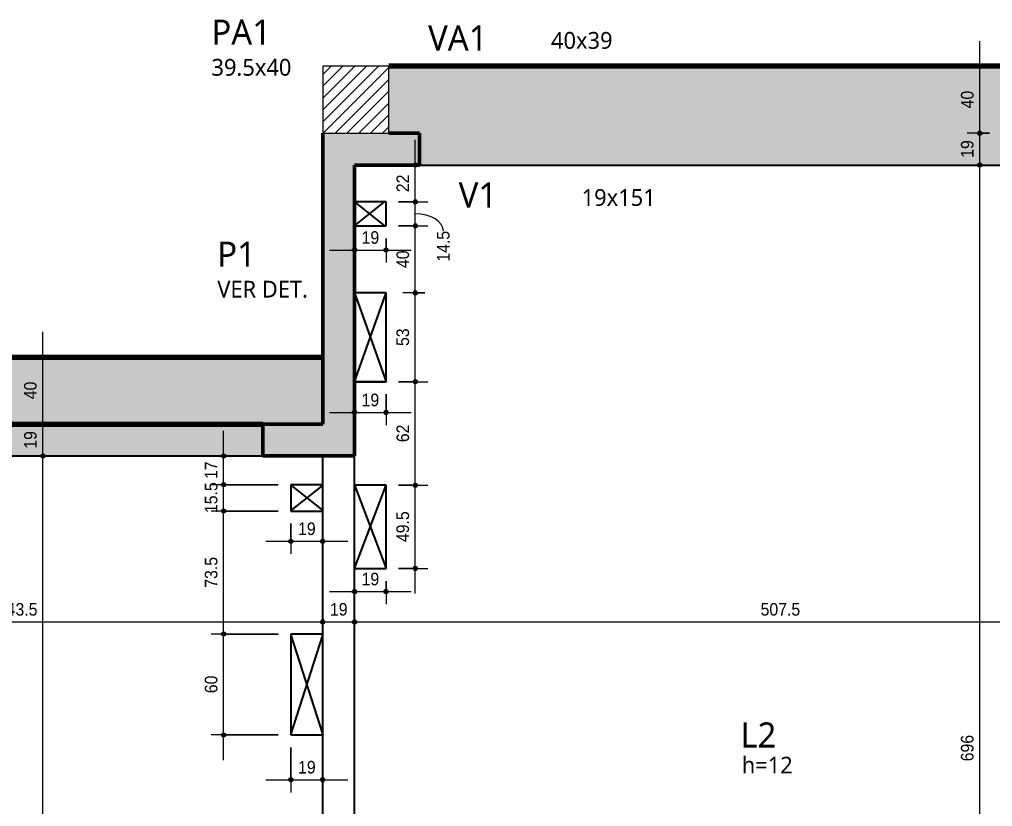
# Model space of a CAD drawing. Header units: centimetres. Extents: x -1984 to 34419, y -3196 to 88064.
# Drawn here: x -1581 to -1001, y 305 to 775 of the extents above; entities that cross this region are included whole.
import ezdxf

# ---------------------------------------------------------------- set-up
doc = ezdxf.new("R2010")
doc.units = ezdxf.units.CM
doc.linetypes.add('Traço', pattern=[0.635, 0.3175, -0.3175])
for name, color, linetype, lineweight in [('A-ANNO-DIMS', 7, 'Continuous', 9), ('A-ANNO-DIMS-50', 7, 'Continuous', 9), ('A-DETL-GENF', 7, 'Continuous', 18), ('A-DETL-THIN', 7, 'Continuous', 25), ('A-FLOR', 7, 'Continuous', 25), ('A-FLOR-IDEN', 7, 'Continuous', 9), ('S-BEAM', 7, 'Continuous', 25), ('S-BEAM-HDLN', 7, 'Traço', 25), ('S-BEAM-IDEN', 7, 'Continuous', 9), ('S-COLS', 7, 'Continuous', 25), ('S-COLS-IDEN', 7, 'Continuous', 9)]:
    doc.layers.add(name, color=color, linetype=linetype, lineweight=lineweight)
doc.layers.add('A-DETL', color=7, linetype='Continuous', lineweight=18, true_color=0x00a600)
doc.styles.add('Arial_1', font='arial.ttf', dxfattribs={"width": 0.9, "height": 7.5})
doc.styles.add('Gadugi', font='gadugi.ttf', dxfattribs={"height": 15})
doc.styles.add('Gadugi_1', font='gadugi.ttf', dxfattribs={"height": 10})
doc.styles.add('Gadugi_2', font='gadugi.ttf', dxfattribs={"height": 0.2})
doc.dimstyles.new('PED_1_5mm_ESQ', dxfattribs={"dimscale": 30.48, "dimtxt": 7.651945, "dimasz": 0.328084, "dimexe": 0.246063, "dimexo": 0.246063, "dimgap": 0.049213, "dimtad": 1, "dimdec": 1, "dimrnd": 0.5, "dimdsep": 46, "dimtxsty": 'Arial_1', "dimblk1": 'DOTSMALL', "dimblk2": 'DOTSMALL', "dimsah": 1, "dimcen": 0.09, "dimdle": 0.492126, "dimazin": 0, "dimtfac": 1, "dimtdec": 4, "dimtix": 1, "dimtmove": 0, "dimatfit": 3, "dimfxl": 1, "dimtvp": 1, "dimtolj": 1, "dimtzin": 0, "dimarcsym": 2})
doc.dimstyles.new('PED_1_5mm_ESQ_1', dxfattribs={"dimscale": 30.48, "dimtxt": 7.651945, "dimasz": 0.328084, "dimexe": 0.246063, "dimexo": 0.246063, "dimgap": 0.049213, "dimtad": 1, "dimdec": 1, "dimrnd": 0.5, "dimdsep": 46, "dimtxsty": 'Arial_1', "dimblk1": 'DOTSMALL', "dimblk2": 'DOTSMALL', "dimsah": 1, "dimcen": 0.09, "dimdle": 0.492126, "dimazin": 0, "dimtfac": 1, "dimtdec": 4, "dimtix": 1, "dimtmove": 2, "dimatfit": 3, "dimfxl": 1, "dimtvp": 1, "dimtolj": 1, "dimtzin": 0, "dimarcsym": 2})
doc.dimstyles.new('PED_1_5mm_ESQ_2', dxfattribs={"dimscale": 30.48, "dimtxt": 7.651945, "dimasz": 0.328084, "dimexe": 0.246063, "dimexo": 0.246063, "dimgap": 0.049213, "dimtad": 1, "dimdec": 1, "dimrnd": 0.5, "dimdsep": 46, "dimtxsty": 'Arial_1', "dimblk1": 'DOTSMALL', "dimblk2": 'DOTSMALL', "dimsah": 1, "dimcen": 0.09, "dimdle": 0.492126, "dimazin": 0, "dimtfac": 1, "dimtdec": 4, "dimtix": 1, "dimtmove": 1, "dimatfit": 3, "dimfxl": 1, "dimtvp": 1, "dimtolj": 1, "dimtzin": 0, "dimarcsym": 2})

# ---------------------------------------------------------------- blocks, each defined once
blk = doc.blocks.new('PED_TAG_PILAR_R04 - PILAR VER DET_-2523782-PL F 001 - FORMA DO 4º PAVIMENTO')
at = {"layer": 'S-COLS-IDEN', "insert": (0.115, -0.633), "char_height": 0.2, "width": 1.37089, "attachment_point": 1, "style": 'Gadugi_2'}
blk.add_mtext('VER DET.', dxfattribs=at)
blk = doc.blocks.new('DIMBLOCK2-PL F 001 - FORMA DO 4º PAVIMENTO')
at = {"layer": 'A-ANNO-DIMS-50'}
h = blk.add_hatch(color=256, dxfattribs=at)
edge = h.paths.add_edge_path(flags=0)
edge.add_arc((-1743.86, 415.54), 1.25, 0, 360)
h = blk.add_hatch(color=256, dxfattribs=at)
edge = h.paths.add_edge_path(flags=0)
edge.add_arc((-1400.36, 415.54), 1.25, 0, 360)
for p, q in [((-1743.86, 409.81), (-1743.86, 423.04)), ((-1400.36, 409.81), (-1400.36, 423.04)), ((-1743.86, 415.54), (-1400.36, 415.54)), ((-1743.86, 415.54), (-1743.86, 409.81)), ((-1400.36, 415.54), (-1400.36, 409.81))]:
    blk.add_line(p, q, dxfattribs=at)
for centre in [(-1743.86, 415.54), (-1400.36, 415.54)]:
    blk.add_circle(centre, 1.25, dxfattribs=at)
at = {"layer": 'A-ANNO-DIMS-50', "color": 0, "insert": (-1594.02, 426.78), "char_height": 7.5, "width": 27.9708, "attachment_point": 1, "line_spacing_factor": 0.941778, "style": 'Arial_1'}
blk.add_mtext('343.5', dxfattribs=at)
blk = doc.blocks.new('_DotSmall')
at = {"color": 0, "linetype": 'ByBlock', "const_width": 0.5}
blk.add_lwpolyline([(-0.0625, 0, 1), (0.0625, 0, 1)], format="xyb", close=True, dxfattribs=at)
blk = doc.blocks.new('DIMBLOCK3-PL F 001 - FORMA DO 4º PAVIMENTO')
at = {"layer": 'A-ANNO-DIMS-50'}
h = blk.add_hatch(color=256, dxfattribs=at)
edge = h.paths.add_edge_path(flags=0)
edge.add_arc((-1400.36, 415.54), 1.25, 0, 360)
h = blk.add_hatch(color=256, dxfattribs=at)
edge = h.paths.add_edge_path(flags=0)
edge.add_arc((-1381.36, 415.54), 1.25, 0, 360)
for p, q in [((-1400.36, 409.81), (-1400.36, 423.04)), ((-1381.36, 409.81), (-1381.36, 423.04)), ((-1400.36, 415.54), (-1381.36, 415.54)), ((-1400.36, 415.54), (-1400.36, 409.81)), ((-1381.36, 415.54), (-1381.36, 409.81))]:
    blk.add_line(p, q, dxfattribs=at)
for centre in [(-1400.36, 415.54), (-1381.36, 415.54)]:
    blk.add_circle(centre, 1.25, dxfattribs=at)
at = {"layer": 'A-ANNO-DIMS-50', "color": 0, "insert": (-1396.04, 426.78), "char_height": 7.5, "width": 12.4315, "attachment_point": 1, "line_spacing_factor": 0.941778, "style": 'Arial_1'}
blk.add_mtext('19', dxfattribs=at)
blk = doc.blocks.new('DIMBLOCK4-PL F 001 - FORMA DO 4º PAVIMENTO')
at = {"layer": 'A-ANNO-DIMS-50'}
h = blk.add_hatch(color=256, dxfattribs=at)
edge = h.paths.add_edge_path(flags=0)
edge.add_arc((-1381.36, 415.54), 1.25, 0, 360)
h = blk.add_hatch(color=256, dxfattribs=at)
edge = h.paths.add_edge_path(flags=0)
edge.add_arc((-873.86, 415.54), 1.25, 0, 360)
for p, q in [((-1381.36, 409.81), (-1381.36, 423.04)), ((-873.86, 409.81), (-873.86, 423.04)), ((-1381.36, 415.54), (-873.86, 415.54)), ((-1381.36, 415.54), (-1381.36, 409.81)), ((-873.86, 415.54), (-873.86, 409.81))]:
    blk.add_line(p, q, dxfattribs=at)
for centre in [(-1381.36, 415.54), (-873.86, 415.54)]:
    blk.add_circle(centre, 1.25, dxfattribs=at)
at = {"layer": 'A-ANNO-DIMS-50', "color": 0, "insert": (-1139.27, 426.78), "char_height": 7.5, "width": 27.9708, "attachment_point": 1, "line_spacing_factor": 0.941778, "style": 'Arial_1'}
blk.add_mtext('507.5', dxfattribs=at)
blk = doc.blocks.new('DIMBLOCK23-PL F 001 - FORMA DO 4º PAVIMENTO')
at = {"layer": 'A-ANNO-DIMS-50'}
h = blk.add_hatch(color=256, dxfattribs=at)
edge = h.paths.add_edge_path(flags=0)
edge.add_arc((-1567.19, 514.55), 1.25, 0, 360)
h = blk.add_hatch(color=256, dxfattribs=at)
edge = h.paths.add_edge_path(flags=0)
edge.add_arc((-1567.19, -26.88), 1.25, 0, 360)
for p, q in [((-1561.46, 514.55), (-1574.69, 514.55)), ((-1567.19, -26.88), (-1567.19, 514.55)), ((-1567.19, 514.55), (-1561.46, 514.55)), ((-1388.86, -26.88), (-1574.69, -26.88)), ((-1567.19, -26.88), (-1388.86, -26.88))]:
    blk.add_line(p, q, dxfattribs=at)
for centre in [(-1567.19, 514.55), (-1567.19, -26.88)]:
    blk.add_circle(centre, 1.25, dxfattribs=at)
at = {"layer": 'A-ANNO-DIMS-50', "color": 0, "insert": (-1578.43, 232.18), "char_height": 7.5, "width": 27.9708, "attachment_point": 1, "rotation": 90, "line_spacing_factor": 0.941778, "style": 'Arial_1'}
blk.add_mtext('541.5', dxfattribs=at)
blk = doc.blocks.new('DIMBLOCK24-PL F 001 - FORMA DO 4º PAVIMENTO')
at = {"layer": 'A-ANNO-DIMS-50'}
h = blk.add_hatch(color=256, dxfattribs=at)
edge = h.paths.add_edge_path(flags=0)
edge.add_arc((-1567.19, 533.55), 1.25, 0, 360)
h = blk.add_hatch(color=256, dxfattribs=at)
edge = h.paths.add_edge_path(flags=0)
edge.add_arc((-1567.19, 514.55), 1.25, 0, 360)
for p, q in [((-1561.46, 533.55), (-1574.69, 533.55)), ((-1567.19, 514.55), (-1567.19, 533.55)), ((-1567.19, 533.55), (-1561.46, 533.55)), ((-1561.46, 514.55), (-1574.69, 514.55)), ((-1567.19, 514.55), (-1561.46, 514.55))]:
    blk.add_line(p, q, dxfattribs=at)
for centre in [(-1567.19, 533.55), (-1567.19, 514.55)]:
    blk.add_circle(centre, 1.25, dxfattribs=at)
at = {"layer": 'A-ANNO-DIMS-50', "color": 0, "insert": (-1578.43, 518.87), "char_height": 7.5, "width": 12.4315, "attachment_point": 1, "rotation": 90, "line_spacing_factor": 0.941778, "style": 'Arial_1'}
blk.add_mtext('19', dxfattribs=at)
blk = doc.blocks.new('DIMBLOCK25-PL F 001 - FORMA DO 4º PAVIMENTO')
at = {"layer": 'A-ANNO-DIMS-50'}
h = blk.add_hatch(color=256, dxfattribs=at)
edge = h.paths.add_edge_path(flags=0)
edge.add_arc((-1567.19, 573.55), 1.25, 0, 360)
h = blk.add_hatch(color=256, dxfattribs=at)
edge = h.paths.add_edge_path(flags=0)
edge.add_arc((-1567.19, 533.55), 1.25, 0, 360)
for p, q in [((-1567.19, 533.55), (-1567.19, 588.55)), ((-1561.46, 573.55), (-1574.69, 573.55)), ((-1567.19, 573.55), (-1561.46, 573.55)), ((-1561.46, 533.55), (-1574.69, 533.55)), ((-1567.19, 533.55), (-1561.46, 533.55))]:
    blk.add_line(p, q, dxfattribs=at)
for centre in [(-1567.19, 573.55), (-1567.19, 533.55)]:
    blk.add_circle(centre, 1.25, dxfattribs=at)
at = {"layer": 'A-ANNO-DIMS-50', "color": 0, "insert": (-1578.43, 548.37), "char_height": 7.5, "width": 12.4315, "attachment_point": 1, "rotation": 90, "line_spacing_factor": 0.941778, "style": 'Arial_1'}
blk.add_mtext('40', dxfattribs=at)
blk = doc.blocks.new('DIMBLOCK28-PL F 001 - FORMA DO 4º PAVIMENTO')
at = {"layer": 'A-ANNO-DIMS-50'}
h = blk.add_hatch(color=256, dxfattribs=at)
edge = h.paths.add_edge_path(flags=0)
edge.add_arc((-1008.61, 688.12), 1.25, 0, 360)
h = blk.add_hatch(color=256, dxfattribs=at)
edge = h.paths.add_edge_path(flags=0)
edge.add_arc((-1008.61, -7.88), 1.25, 0, 360)
for p, q in [((-1002.88, 688.12), (-1016.11, 688.12)), ((-1008.61, -7.88), (-1008.61, 688.12)), ((-1008.61, 688.12), (-1002.88, 688.12)), ((-1002.88, -7.88), (-1016.11, -7.88)), ((-1008.61, -7.88), (-1002.88, -7.88))]:
    blk.add_line(p, q, dxfattribs=at)
for centre in [(-1008.61, 688.12), (-1008.61, -7.88)]:
    blk.add_circle(centre, 1.25, dxfattribs=at)
at = {"layer": 'A-ANNO-DIMS-50', "color": 0, "insert": (-1019.85, 332.35), "char_height": 7.5, "width": 18.6472, "attachment_point": 1, "rotation": 90, "line_spacing_factor": 0.941778, "style": 'Arial_1'}
blk.add_mtext('696', dxfattribs=at)
blk = doc.blocks.new('DIMBLOCK29-PL F 001 - FORMA DO 4º PAVIMENTO')
at = {"layer": 'A-ANNO-DIMS-50'}
h = blk.add_hatch(color=256, dxfattribs=at)
edge = h.paths.add_edge_path(flags=0)
edge.add_arc((-1008.61, 707.12), 1.25, 0, 360)
h = blk.add_hatch(color=256, dxfattribs=at)
edge = h.paths.add_edge_path(flags=0)
edge.add_arc((-1008.61, 688.12), 1.25, 0, 360)
for p, q in [((-1002.88, 707.12), (-1016.11, 707.12)), ((-1008.61, 688.12), (-1008.61, 707.12)), ((-1008.61, 707.12), (-1002.88, 707.12)), ((-1002.88, 688.12), (-1016.11, 688.12)), ((-1008.61, 688.12), (-1002.88, 688.12))]:
    blk.add_line(p, q, dxfattribs=at)
for centre in [(-1008.61, 707.12), (-1008.61, 688.12)]:
    blk.add_circle(centre, 1.25, dxfattribs=at)
at = {"layer": 'A-ANNO-DIMS-50', "color": 0, "insert": (-1019.85, 692.44), "char_height": 7.5, "width": 12.4315, "attachment_point": 1, "rotation": 90, "line_spacing_factor": 0.941778, "style": 'Arial_1'}
blk.add_mtext('19', dxfattribs=at)
blk = doc.blocks.new('DIMBLOCK30-PL F 001 - FORMA DO 4º PAVIMENTO')
at = {"layer": 'A-ANNO-DIMS-50'}
h = blk.add_hatch(color=256, dxfattribs=at)
edge = h.paths.add_edge_path(flags=0)
edge.add_arc((-1008.61, 747.12), 1.25, 0, 360)
h = blk.add_hatch(color=256, dxfattribs=at)
edge = h.paths.add_edge_path(flags=0)
edge.add_arc((-1008.61, 707.12), 1.25, 0, 360)
for p, q in [((-1008.61, 707.12), (-1008.61, 762.12)), ((-1002.88, 747.12), (-1016.11, 747.12)), ((-1008.61, 747.12), (-1002.88, 747.12)), ((-1002.88, 707.12), (-1016.11, 707.12)), ((-1008.61, 707.12), (-1002.88, 707.12))]:
    blk.add_line(p, q, dxfattribs=at)
for centre in [(-1008.61, 747.12), (-1008.61, 707.12)]:
    blk.add_circle(centre, 1.25, dxfattribs=at)
at = {"layer": 'A-ANNO-DIMS-50', "color": 0, "insert": (-1019.85, 721.94), "char_height": 7.5, "width": 12.4315, "attachment_point": 1, "rotation": 90, "line_spacing_factor": 0.941778, "style": 'Arial_1'}
blk.add_mtext('40', dxfattribs=at)
blk = doc.blocks.new('DIMBLOCK67-PL F 001 - FORMA DO 4º PAVIMENTO')
at = {"layer": 'A-ANNO-DIMS-50'}
h = blk.add_hatch(color=256, dxfattribs=at)
edge = h.paths.add_edge_path(flags=0)
edge.add_arc((-1345.16, 497.02), 1.25, 0, 360)
h = blk.add_hatch(color=256, dxfattribs=at)
edge = h.paths.add_edge_path(flags=0)
edge.add_arc((-1345.16, 447.42), 1.25, 0, 360)
for p, q in [((-1355.11, 497.02), (-1337.66, 497.02)), ((-1345.16, 497.02), (-1355.11, 497.02)), ((-1345.16, 432.42), (-1345.16, 497.02)), ((-1355.11, 447.42), (-1337.66, 447.42)), ((-1345.16, 447.42), (-1355.11, 447.42))]:
    blk.add_line(p, q, dxfattribs=at)
for centre in [(-1345.16, 497.02), (-1345.16, 447.42)]:
    blk.add_circle(centre, 1.25, dxfattribs=at)
at = {"layer": 'A-ANNO-DIMS-50', "color": 0, "insert": (-1356.39, 463.16), "char_height": 7.5, "width": 21.7551, "attachment_point": 1, "rotation": 90, "line_spacing_factor": 0.941778, "style": 'Arial_1'}
blk.add_mtext('49.5', dxfattribs=at)
blk = doc.blocks.new('DIMBLOCK68-PL F 001 - FORMA DO 4º PAVIMENTO')
at = {"layer": 'A-ANNO-DIMS-50'}
h = blk.add_hatch(color=256, dxfattribs=at)
edge = h.paths.add_edge_path(flags=0)
edge.add_arc((-1345.16, 558.85), 1.25, 0, 360)
h = blk.add_hatch(color=256, dxfattribs=at)
edge = h.paths.add_edge_path(flags=0)
edge.add_arc((-1345.16, 497.02), 1.25, 0, 360)
for p, q in [((-1355.11, 558.85), (-1337.66, 558.85)), ((-1345.16, 558.85), (-1355.11, 558.85)), ((-1345.16, 497.02), (-1345.16, 558.85)), ((-1355.11, 497.02), (-1337.66, 497.02)), ((-1345.16, 497.02), (-1355.11, 497.02))]:
    blk.add_line(p, q, dxfattribs=at)
for centre in [(-1345.16, 558.85), (-1345.16, 497.02)]:
    blk.add_circle(centre, 1.25, dxfattribs=at)
at = {"layer": 'A-ANNO-DIMS-50', "color": 0, "insert": (-1356.39, 522.76), "char_height": 7.5, "width": 12.4315, "attachment_point": 1, "rotation": 90, "line_spacing_factor": 0.941778, "style": 'Arial_1'}
blk.add_mtext('62', dxfattribs=at)
blk = doc.blocks.new('DIMBLOCK69-PL F 001 - FORMA DO 4º PAVIMENTO')
at = {"layer": 'A-ANNO-DIMS-50'}
h = blk.add_hatch(color=256, dxfattribs=at)
edge = h.paths.add_edge_path(flags=0)
edge.add_arc((-1345.16, 611.81), 1.25, 0, 360)
h = blk.add_hatch(color=256, dxfattribs=at)
edge = h.paths.add_edge_path(flags=0)
edge.add_arc((-1345.16, 558.85), 1.25, 0, 360)
for p, q in [((-1339.43, 611.81), (-1352.66, 611.81)), ((-1345.16, 558.85), (-1345.16, 611.81)), ((-1345.16, 611.81), (-1339.43, 611.81)), ((-1355.11, 558.85), (-1337.66, 558.85)), ((-1345.16, 558.85), (-1355.11, 558.85))]:
    blk.add_line(p, q, dxfattribs=at)
for centre in [(-1345.16, 611.81), (-1345.16, 558.85)]:
    blk.add_circle(centre, 1.25, dxfattribs=at)
at = {"layer": 'A-ANNO-DIMS-50', "color": 0, "insert": (-1356.39, 580.15), "char_height": 7.5, "width": 12.4315, "attachment_point": 1, "rotation": 90, "line_spacing_factor": 0.941778, "style": 'Arial_1'}
blk.add_mtext('53', dxfattribs=at)
blk = doc.blocks.new('DIMBLOCK70-PL F 001 - FORMA DO 4º PAVIMENTO')
at = {"layer": 'A-ANNO-DIMS-50'}
h = blk.add_hatch(color=256, dxfattribs=at)
edge = h.paths.add_edge_path(flags=0)
edge.add_arc((-1345.16, 651.83), 1.25, 0, 360)
h = blk.add_hatch(color=256, dxfattribs=at)
edge = h.paths.add_edge_path(flags=0)
edge.add_arc((-1345.16, 611.81), 1.25, 0, 360)
for p, q in [((-1355.11, 651.83), (-1337.66, 651.83)), ((-1345.16, 651.83), (-1355.11, 651.83)), ((-1345.16, 611.81), (-1345.16, 651.83)), ((-1339.43, 611.81), (-1352.66, 611.81)), ((-1345.16, 611.81), (-1339.43, 611.81))]:
    blk.add_line(p, q, dxfattribs=at)
for centre in [(-1345.16, 651.83), (-1345.16, 611.81)]:
    blk.add_circle(centre, 1.25, dxfattribs=at)
at = {"layer": 'A-ANNO-DIMS-50', "color": 0, "insert": (-1356.39, 626.64), "char_height": 7.5, "width": 12.4315, "attachment_point": 1, "rotation": 90, "line_spacing_factor": 0.941778, "style": 'Arial_1'}
blk.add_mtext('40', dxfattribs=at)
blk = doc.blocks.new('DIMBLOCK71-PL F 001 - FORMA DO 4º PAVIMENTO')
at = {"layer": 'A-ANNO-DIMS-50'}
h = blk.add_hatch(color=256, dxfattribs=at)
edge = h.paths.add_edge_path(flags=0)
edge.add_arc((-1345.16, 666.11), 1.25, 0, 360)
h = blk.add_hatch(color=256, dxfattribs=at)
edge = h.paths.add_edge_path(flags=0)
edge.add_arc((-1345.16, 651.83), 1.25, 0, 360)
for p, q in [((-1355.11, 666.11), (-1337.66, 666.11)), ((-1345.16, 666.11), (-1355.11, 666.11)), ((-1345.16, 651.83), (-1345.16, 666.11)), ((-1355.11, 651.83), (-1337.66, 651.83)), ((-1345.16, 651.83), (-1355.11, 651.83))]:
    blk.add_line(p, q, dxfattribs=at)
for centre in [(-1345.16, 666.11), (-1345.16, 651.83)]:
    blk.add_circle(centre, 1.25, dxfattribs=at)
blk.add_ellipse((-1345.16, 648.58), major_axis=(16.8, 0), ratio=0.619137, start_param=0, end_param=1.570796, dxfattribs=at)
at = {"layer": 'A-ANNO-DIMS-50', "color": 0, "insert": (-1332.21, 630.45), "char_height": 7.5, "width": 21.7551, "attachment_point": 1, "rotation": 90, "line_spacing_factor": 0.941778, "style": 'Arial_1'}
blk.add_mtext('14.5', dxfattribs=at)
blk = doc.blocks.new('DIMBLOCK72-PL F 001 - FORMA DO 4º PAVIMENTO')
at = {"layer": 'A-ANNO-DIMS-50'}
h = blk.add_hatch(color=256, dxfattribs=at)
edge = h.paths.add_edge_path(flags=0)
edge.add_arc((-1345.16, 688.12), 1.25, 0, 360)
h = blk.add_hatch(color=256, dxfattribs=at)
edge = h.paths.add_edge_path(flags=0)
edge.add_arc((-1345.16, 666.11), 1.25, 0, 360)
for p, q in [((-1345.16, 666.11), (-1345.16, 703.12)), ((-1339.43, 688.12), (-1352.66, 688.12)), ((-1345.16, 688.12), (-1339.43, 688.12)), ((-1355.11, 666.11), (-1337.66, 666.11)), ((-1345.16, 666.11), (-1355.11, 666.11))]:
    blk.add_line(p, q, dxfattribs=at)
for centre in [(-1345.16, 688.12), (-1345.16, 666.11)]:
    blk.add_circle(centre, 1.25, dxfattribs=at)
at = {"layer": 'A-ANNO-DIMS-50', "color": 0, "insert": (-1356.39, 671.94), "char_height": 7.5, "width": 12.4315, "attachment_point": 1, "rotation": 90, "line_spacing_factor": 0.941778, "style": 'Arial_1'}
blk.add_mtext('22', dxfattribs=at)
blk = doc.blocks.new('DIMBLOCK73-PL F 001 - FORMA DO 4º PAVIMENTO')
at = {"layer": 'A-ANNO-DIMS-50'}
h = blk.add_hatch(color=256, dxfattribs=at)
edge = h.paths.add_edge_path(flags=0)
edge.add_arc((-1381.36, 540.48), 1.25, 0, 360)
h = blk.add_hatch(color=256, dxfattribs=at)
edge = h.paths.add_edge_path(flags=0)
edge.add_arc((-1362.61, 540.48), 1.25, 0, 360)
for p, q in [((-1362.61, 551.35), (-1362.61, 532.98)), ((-1362.61, 540.48), (-1362.61, 551.35)), ((-1381.36, 534.74), (-1381.36, 547.98)), ((-1396.36, 540.48), (-1347.61, 540.48)), ((-1381.36, 540.48), (-1381.36, 534.74))]:
    blk.add_line(p, q, dxfattribs=at)
for centre in [(-1381.36, 540.48), (-1362.61, 540.48)]:
    blk.add_circle(centre, 1.25, dxfattribs=at)
at = {"layer": 'A-ANNO-DIMS-50', "color": 0, "insert": (-1377.17, 551.71), "char_height": 7.5, "width": 12.4315, "attachment_point": 1, "line_spacing_factor": 0.941778, "style": 'Arial_1'}
blk.add_mtext('19', dxfattribs=at)
blk = doc.blocks.new('DIMBLOCK74-PL F 001 - FORMA DO 4º PAVIMENTO')
at = {"layer": 'A-ANNO-DIMS-50'}
h = blk.add_hatch(color=256, dxfattribs=at)
edge = h.paths.add_edge_path(flags=0)
edge.add_arc((-1381.36, 433.62), 1.25, 0, 360)
h = blk.add_hatch(color=256, dxfattribs=at)
edge = h.paths.add_edge_path(flags=0)
edge.add_arc((-1362.61, 433.62), 1.25, 0, 360)
for p, q in [((-1381.36, 427.89), (-1381.36, 441.12)), ((-1362.61, 439.92), (-1362.61, 426.12)), ((-1362.61, 433.62), (-1362.61, 439.92)), ((-1396.36, 433.62), (-1347.61, 433.62)), ((-1381.36, 433.62), (-1381.36, 427.89))]:
    blk.add_line(p, q, dxfattribs=at)
for centre in [(-1381.36, 433.62), (-1362.61, 433.62)]:
    blk.add_circle(centre, 1.25, dxfattribs=at)
at = {"layer": 'A-ANNO-DIMS-50', "color": 0, "insert": (-1377.17, 444.86), "char_height": 7.5, "width": 12.4315, "attachment_point": 1, "line_spacing_factor": 0.941778, "style": 'Arial_1'}
blk.add_mtext('19', dxfattribs=at)
blk = doc.blocks.new('DIMBLOCK75-PL F 001 - FORMA DO 4º PAVIMENTO')
at = {"layer": 'A-ANNO-DIMS-50'}
h = blk.add_hatch(color=256, dxfattribs=at)
edge = h.paths.add_edge_path(flags=0)
edge.add_arc((-1381.36, 637.4), 1.25, 0, 360)
h = blk.add_hatch(color=256, dxfattribs=at)
edge = h.paths.add_edge_path(flags=0)
edge.add_arc((-1362.61, 637.4), 1.25, 0, 360)
for p, q in [((-1381.36, 631.67), (-1381.36, 644.9)), ((-1362.61, 644.33), (-1362.61, 629.9)), ((-1362.61, 637.4), (-1362.61, 644.33)), ((-1396.36, 637.4), (-1347.61, 637.4)), ((-1381.36, 637.4), (-1381.36, 631.67))]:
    blk.add_line(p, q, dxfattribs=at)
for centre in [(-1381.36, 637.4), (-1362.61, 637.4)]:
    blk.add_circle(centre, 1.25, dxfattribs=at)
at = {"layer": 'A-ANNO-DIMS-50', "color": 0, "insert": (-1377.17, 648.64), "char_height": 7.5, "width": 12.4315, "attachment_point": 1, "line_spacing_factor": 0.941778, "style": 'Arial_1'}
blk.add_mtext('19', dxfattribs=at)
blk = doc.blocks.new('DIMBLOCK262-PL F 001 - FORMA DO 4º PAVIMENTO')
at = {"layer": 'A-ANNO-DIMS-50'}
h = blk.add_hatch(color=256, dxfattribs=at)
edge = h.paths.add_edge_path(flags=0)
edge.add_arc((-1459.42, 408.3), 1.25, 0, 360)
h = blk.add_hatch(color=256, dxfattribs=at)
edge = h.paths.add_edge_path(flags=0)
edge.add_arc((-1459.42, 348.05), 1.25, 0, 360)
for p, q in [((-1426.86, 408.3), (-1466.92, 408.3)), ((-1459.42, 333.05), (-1459.42, 408.3)), ((-1459.42, 408.3), (-1426.86, 408.3)), ((-1426.86, 348.05), (-1466.92, 348.05)), ((-1459.42, 348.05), (-1426.86, 348.05))]:
    blk.add_line(p, q, dxfattribs=at)
for centre in [(-1459.42, 408.3), (-1459.42, 348.05)]:
    blk.add_circle(centre, 1.25, dxfattribs=at)
at = {"layer": 'A-ANNO-DIMS-50', "color": 0, "insert": (-1470.65, 372.99), "char_height": 7.5, "width": 12.4315, "attachment_point": 1, "rotation": 90, "line_spacing_factor": 0.941778, "style": 'Arial_1'}
blk.add_mtext('60', dxfattribs=at)
blk = doc.blocks.new('DIMBLOCK263-PL F 001 - FORMA DO 4º PAVIMENTO')
at = {"layer": 'A-ANNO-DIMS-50'}
h = blk.add_hatch(color=256, dxfattribs=at)
edge = h.paths.add_edge_path(flags=0)
edge.add_arc((-1459.42, 481.67), 1.25, 0, 360)
h = blk.add_hatch(color=256, dxfattribs=at)
edge = h.paths.add_edge_path(flags=0)
edge.add_arc((-1459.42, 408.3), 1.25, 0, 360)
for p, q in [((-1426.86, 481.67), (-1466.92, 481.67)), ((-1459.42, 408.3), (-1459.42, 481.67)), ((-1459.42, 481.67), (-1426.86, 481.67)), ((-1426.86, 408.3), (-1466.92, 408.3)), ((-1459.42, 408.3), (-1426.86, 408.3))]:
    blk.add_line(p, q, dxfattribs=at)
for centre in [(-1459.42, 481.67), (-1459.42, 408.3)]:
    blk.add_circle(centre, 1.25, dxfattribs=at)
at = {"layer": 'A-ANNO-DIMS-50', "color": 0, "insert": (-1470.65, 435.92), "char_height": 7.5, "width": 21.7551, "attachment_point": 1, "rotation": 90, "line_spacing_factor": 0.941778, "style": 'Arial_1'}
blk.add_mtext('73.5', dxfattribs=at)
blk = doc.blocks.new('DIMBLOCK264-PL F 001 - FORMA DO 4º PAVIMENTO')
at = {"layer": 'A-ANNO-DIMS-50'}
h = blk.add_hatch(color=256, dxfattribs=at)
edge = h.paths.add_edge_path(flags=0)
edge.add_arc((-1459.42, 497.4), 1.25, 0, 360)
h = blk.add_hatch(color=256, dxfattribs=at)
edge = h.paths.add_edge_path(flags=0)
edge.add_arc((-1459.42, 481.67), 1.25, 0, 360)
for p, q in [((-1426.86, 497.4), (-1466.92, 497.4)), ((-1459.42, 481.67), (-1459.42, 497.4)), ((-1459.42, 497.4), (-1426.86, 497.4)), ((-1426.86, 481.67), (-1466.92, 481.67)), ((-1459.42, 481.67), (-1426.86, 481.67))]:
    blk.add_line(p, q, dxfattribs=at)
for centre in [(-1459.42, 497.4), (-1459.42, 481.67)]:
    blk.add_circle(centre, 1.25, dxfattribs=at)
at = {"layer": 'A-ANNO-DIMS-50', "color": 0, "insert": (-1470.65, 480.47), "char_height": 7.5, "width": 21.7551, "attachment_point": 1, "rotation": 90, "line_spacing_factor": 0.941778, "style": 'Arial_1'}
blk.add_mtext('15.5', dxfattribs=at)
blk = doc.blocks.new('DIMBLOCK265-PL F 001 - FORMA DO 4º PAVIMENTO')
at = {"layer": 'A-ANNO-DIMS-50'}
h = blk.add_hatch(color=256, dxfattribs=at)
edge = h.paths.add_edge_path(flags=0)
edge.add_arc((-1459.42, 514.55), 1.25, 0, 360)
h = blk.add_hatch(color=256, dxfattribs=at)
edge = h.paths.add_edge_path(flags=0)
edge.add_arc((-1459.42, 497.4), 1.25, 0, 360)
for p, q in [((-1459.42, 497.4), (-1459.42, 529.55)), ((-1453.68, 514.55), (-1466.92, 514.55)), ((-1459.42, 514.55), (-1453.68, 514.55)), ((-1426.86, 497.4), (-1466.92, 497.4)), ((-1459.42, 497.4), (-1426.86, 497.4))]:
    blk.add_line(p, q, dxfattribs=at)
for centre in [(-1459.42, 514.55), (-1459.42, 497.4)]:
    blk.add_circle(centre, 1.25, dxfattribs=at)
at = {"layer": 'A-ANNO-DIMS-50', "color": 0, "insert": (-1470.65, 500.8), "char_height": 7.5, "width": 12.4315, "attachment_point": 1, "rotation": 90, "line_spacing_factor": 0.941778, "style": 'Arial_1'}
blk.add_mtext('17', dxfattribs=at)
blk = doc.blocks.new('DIMBLOCK266-PL F 001 - FORMA DO 4º PAVIMENTO')
at = {"layer": 'A-ANNO-DIMS-50'}
h = blk.add_hatch(color=256, dxfattribs=at)
edge = h.paths.add_edge_path(flags=0)
edge.add_arc((-1419.36, 321.33), 1.25, 0, 360)
h = blk.add_hatch(color=256, dxfattribs=at)
edge = h.paths.add_edge_path(flags=0)
edge.add_arc((-1400.36, 321.33), 1.25, 0, 360)
for p, q in [((-1419.36, 340.55), (-1419.36, 313.83)), ((-1419.36, 321.33), (-1419.36, 340.55)), ((-1400.36, 315.6), (-1400.36, 328.83)), ((-1434.36, 321.33), (-1385.36, 321.33)), ((-1400.36, 321.33), (-1400.36, 315.6))]:
    blk.add_line(p, q, dxfattribs=at)
for centre in [(-1419.36, 321.33), (-1400.36, 321.33)]:
    blk.add_circle(centre, 1.25, dxfattribs=at)
at = {"layer": 'A-ANNO-DIMS-50', "color": 0, "insert": (-1415.04, 332.56), "char_height": 7.5, "width": 12.4315, "attachment_point": 1, "line_spacing_factor": 0.941778, "style": 'Arial_1'}
blk.add_mtext('19', dxfattribs=at)
blk = doc.blocks.new('DIMBLOCK267-PL F 001 - FORMA DO 4º PAVIMENTO')
at = {"layer": 'A-ANNO-DIMS-50'}
h = blk.add_hatch(color=256, dxfattribs=at)
edge = h.paths.add_edge_path(flags=0)
edge.add_arc((-1419.36, 463.62), 1.25, 0, 360)
h = blk.add_hatch(color=256, dxfattribs=at)
edge = h.paths.add_edge_path(flags=0)
edge.add_arc((-1400.36, 463.62), 1.25, 0, 360)
for p, q in [((-1419.36, 474.17), (-1419.36, 456.12)), ((-1419.36, 463.62), (-1419.36, 474.17)), ((-1400.36, 457.89), (-1400.36, 471.12)), ((-1434.36, 463.62), (-1385.36, 463.62)), ((-1400.36, 463.62), (-1400.36, 457.89))]:
    blk.add_line(p, q, dxfattribs=at)
for centre in [(-1419.36, 463.62), (-1400.36, 463.62)]:
    blk.add_circle(centre, 1.25, dxfattribs=at)
at = {"layer": 'A-ANNO-DIMS-50', "color": 0, "insert": (-1415.04, 474.86), "char_height": 7.5, "width": 12.4315, "attachment_point": 1, "line_spacing_factor": 0.941778, "style": 'Arial_1'}
blk.add_mtext('19', dxfattribs=at)

msp = doc.modelspace()

# ---------------------------------------------------------------- hatches: boundary and pattern name
at = {"layer": 'A-DETL-GENF', "true_color": 0x808080}
h = msp.add_hatch(dxfattribs=at)
h.set_pattern_fill('FP_1', color=8, style=0, pattern_type=2)
h.set_pattern_definition([(45, (0, 0), (-3.535534, 3.535534), [])])
h.paths.add_polyline_path([(950.15, -955.95), (989.65, -955.95), (989.65, -915.95), (950.15, -915.95)], flags=0)
h.paths.add_polyline_path([(-1719.36, -955.95), (-1719.36, -915.95), (-1758.86, -915.95), (-1758.86, -955.95)], flags=0)
h.paths.add_polyline_path([(1308.64, 707.12), (1348.15, 707.12), (1348.15, 747.12), (1308.64, 747.12)], flags=0)
h.paths.add_polyline_path([(-1400.36, 707.12), (-1360.86, 707.12), (-1360.86, 747.12), (-1400.36, 747.12)], flags=0)
at = {"layer": 'S-BEAM', "true_color": 0xffffcc}
for points in [[(868.9, 707.12), (1308.64, 707.12), (1308.64, 747.12), (-1360.86, 747.12), (-1360.86, 707.12), (830.15, 707.12)], [(-1400.36, 533.55), (-1400.36, 573.55), (-1743.86, 573.55), (-1743.86, 533.55), (-1436.11, 533.55)]]:
    msp.add_hatch(color=7, dxfattribs=at).paths.add_polyline_path(points, flags=0)
at = {"layer": 'S-BEAM', "true_color": 0xccffcc}
for points in [[(-893.66, 688.12), (-873.86, 688.12), (-873.86, 707.12), (-1342.61, 707.12), (-1342.61, 688.12)], [(-1633.97, 514.55), (-1436.11, 514.55), (-1436.11, 533.55), (-1743.86, 533.55), (-1743.86, 514.55)]]:
    msp.add_hatch(color=254, dxfattribs=at).paths.add_polyline_path(points, flags=0)
at = {"layer": 'S-COLS', "true_color": 0x808080}
msp.add_hatch(color=8, dxfattribs=at).paths.add_polyline_path([(-1436.11, 514.55), (-1381.36, 514.55), (-1381.36, 688.12), (-1342.61, 688.12), (-1342.61, 707.12), (-1400.36, 707.12), (-1400.36, 533.55), (-1436.11, 533.55)], flags=0)

# ---------------------------------------------------------------- linework, layer by layer
at = {"layer": 'A-DETL', "color": 7}
for p, q in [((-1360.86, 747.12), (-1400.36, 747.12)), ((-1400.36, 747.12), (-1400.36, 707.12)), ((-1360.86, 707.12), (-1360.86, 747.12)), ((-1400.36, 707.12), (-1360.86, 707.12))]:
    msp.add_line(p, q, dxfattribs=at)
at = {"layer": 'A-DETL-THIN'}
for p, q in [((-1381.36, 666.11), (-1363.55, 651.83)), ((-1381.36, 651.83), (-1363.55, 666.11)), ((-1381.36, 611.81), (-1362.61, 558.85)), ((-1381.36, 558.85), (-1362.61, 611.81)), ((-1362.61, 558.85), (-1381.36, 558.85)), ((-1419.36, 497.15), (-1400.36, 481.92)), ((-1400.36, 497.15), (-1419.36, 481.92)), ((-1381.36, 497.02), (-1362.61, 447.42)), ((-1381.36, 447.42), (-1362.61, 497.02)), ((-1419.36, 407.55), (-1400.36, 348.05)), ((-1419.36, 348.05), (-1400.36, 407.55))]:
    msp.add_line(p, q, dxfattribs=at)
at = {"layer": 'A-FLOR'}
for p, q in [((-1362.61, 666.11), (-1381.36, 666.11)), ((-1362.61, 651.83), (-1362.61, 666.11)), ((-1381.36, 651.83), (-1362.61, 651.83)), ((-1362.61, 611.81), (-1381.36, 611.81)), ((-1362.61, 558.85), (-1362.61, 611.81)), ((-1381.36, 558.85), (-1362.61, 558.85)), ((-1400.36, 497.4), (-1419.36, 497.4)), ((-1419.36, 497.4), (-1419.36, 481.67)), ((-1362.61, 497.02), (-1381.36, 497.02)), ((-1362.61, 447.42), (-1362.61, 497.02)), ((-1419.36, 481.67), (-1400.36, 481.67)), ((-1381.36, 447.42), (-1362.61, 447.42)), ((-1400.36, 408.3), (-1419.36, 408.3)), ((-1419.36, 408.3), (-1419.36, 348.05)), ((-1419.36, 348.05), (-1400.36, 348.05))]:
    msp.add_line(p, q, dxfattribs=at)
at = {"layer": 'S-BEAM', "color": 190, "lineweight": 70, "true_color": 0x8000ff}
for p, q in [((1308.64, 747.12), (-1360.86, 747.12)), ((-1743.86, 573.55), (-1400.36, 573.55))]:
    msp.add_line(p, q, dxfattribs=at)
at = {"layer": 'S-BEAM'}
for p, q in [((-1342.61, 688.12), (-873.86, 688.12)), ((-1743.86, 514.55), (-1436.11, 514.55)), ((-1400.36, 132.12), (-1400.36, 514.55)), ((-1381.36, 132.12), (-1381.36, 514.55))]:
    msp.add_line(p, q, dxfattribs=at)
at = {"layer": 'S-BEAM-HDLN', "color": 190, "linetype": 'Continuous', "lineweight": 70, "true_color": 0x8000ff}
msp.add_line((-1743.86, 533.55), (-1436.11, 533.55), dxfattribs=at)
at = {"layer": 'S-COLS', "lineweight": 50}
for p, q in [((-1400.36, 533.55), (-1400.36, 707.12)), ((-1360.86, 707.12), (-1342.61, 707.12)), ((-1342.61, 707.12), (-1342.61, 688.12)), ((-1342.61, 688.12), (-1381.36, 688.12)), ((-1381.36, 688.12), (-1381.36, 514.55)), ((-1436.11, 514.55), (-1436.11, 533.55)), ((-1436.11, 533.55), (-1400.36, 533.55)), ((-1381.36, 514.55), (-1436.11, 514.55))]:
    msp.add_line(p, q, dxfattribs=at)

# ---------------------------------------------------------------- block references
at = {"layer": 'S-COLS-IDEN', "xscale": 49.99999999999998, "yscale": 49.99999999999998, "zscale": 49.99999999999998}
msp.add_blockref('PED_TAG_PILAR_R04 - PILAR VER DET_-2523782-PL F 001 - FORMA DO 4º PAVIMENTO', (-1468.96, 650.69), dxfattribs=at)

# ---------------------------------------------------------------- texts
at = {"layer": 'A-FLOR-IDEN', "attachment_point": 1}
for s, insert, char_height, width, style in [('L2', (-1151.33, 355.55), 15, 26.0548, 'Gadugi'), ('h=12', (-1150.54, 335.08), 10, 39.6835, 'Gadugi_1')]:
    msp.add_mtext(s, dxfattribs=dict(at, insert=insert, char_height=char_height, width=width, style=style))
at = {"layer": 'S-BEAM-IDEN', "attachment_point": 1}
for s, insert, char_height, width, style in [('VA1', (-1337.53, 771.43), 15, 46.4979, 'Gadugi'), ('40x39', (-1264.24, 767.5), 10, 44.8945, 'Gadugi_1'), ('V1', (-1319.28, 677.7), 15, 30.0633, 'Gadugi'), ('19x151', (-1245.99, 673.76), 10, 54.1139, 'Gadugi_1')]:
    msp.add_mtext(s, dxfattribs=dict(at, insert=insert, char_height=char_height, width=width, style=style))
at = {"layer": 'S-COLS-IDEN', "attachment_point": 1}
for s, insert, char_height, width, style in [('PA1', (-1466.68, 774.92), 15, 44.8945, 'Gadugi'), ('39.5x40', (-1466.68, 751.43), 10, 57.7215, 'Gadugi_1'), ('P1', (-1463.22, 642.45), 15, 28.4599, 'Gadugi')]:
    msp.add_mtext(s, dxfattribs=dict(at, insert=insert, char_height=char_height, width=width, style=style))

# ---------------------------------------------------------------- dimensions: what is measured, and where the dimension line sits
at = {"layer": 'A-ANNO-DIMS'}
for base, p1, p2, override, picture, middle in [((-1008.61, 747.12), (-1010.38, 707.12), (-1010.38, 747.12), {"dimpost": '<>', "dimfxl": 40}, 'DIMBLOCK30-PL F 001 - FORMA DO 4º PAVIMENTO', (-1013.94, 727.12)), ((-1008.61, 707.12), (-1010.38, 688.12), (-1010.38, 707.12), {"dimpost": '<>', "dimfxl": 19.000001}, 'DIMBLOCK29-PL F 001 - FORMA DO 4º PAVIMENTO', (-1013.94, 697.62)), ((-1345.16, 688.12), (-1362.61, 666.11), (-1346.93, 688.12), {"dimpost": '<>', "dimfxl": 27.025227}, 'DIMBLOCK72-PL F 001 - FORMA DO 4º PAVIMENTO', (-1350.42, 677.12)), ((-1008.61, 688.12), (-1010.38, -7.88), (-1010.38, 688.12), {"dimpost": '<>', "dimfxl": 696.000019}, 'DIMBLOCK28-PL F 001 - FORMA DO 4º PAVIMENTO', (-1013.94, 340.12)), ((-1345.16, 651.83), (-1346.93, 611.81), (-1362.61, 651.83), {"dimpost": '<>', "dimfxl": 42.989231}, 'DIMBLOCK70-PL F 001 - FORMA DO 4º PAVIMENTO', (-1350.49, 631.82)), ((-1345.16, 611.81), (-1362.61, 558.85), (-1346.93, 611.81), {"dimpost": '<>', "dimfxl": 55.237127}, 'DIMBLOCK69-PL F 001 - FORMA DO 4º PAVIMENTO', (-1350.49, 585.33)), ((-1567.19, 573.55), (-1568.96, 533.55), (-1568.96, 573.55), {"dimpost": '<>', "dimfxl": 40}, 'DIMBLOCK25-PL F 001 - FORMA DO 4º PAVIMENTO', (-1572.52, 553.55)), ((-1345.16, 558.85), (-1362.61, 497.02), (-1362.61, 558.85), {"dimpost": '<>', "dimfxl": 61.825149}, 'DIMBLOCK68-PL F 001 - FORMA DO 4º PAVIMENTO', (-1350.49, 527.94)), ((-1567.19, 533.55), (-1568.96, 514.55), (-1568.96, 533.55), {"dimpost": '<>', "dimfxl": 19}, 'DIMBLOCK24-PL F 001 - FORMA DO 4º PAVIMENTO', (-1572.52, 524.05)), ((-1459.415, 514.5506), (-1419.3643, 497.3992), (-1461.1828, 514.5506), {"dimpost": '<>', "dimfxl": 45.199066}, 'DIMBLOCK265-PL F 001 - FORMA DO 4º PAVIMENTO', (-1464.6804, 505.9749)), ((-1567.19, 514.55), (-1381.36, -26.88), (-1568.96, 514.55), {"dimpost": '<>', "dimfxl": 573.008977}, 'DIMBLOCK23-PL F 001 - FORMA DO 4º PAVIMENTO', (-1572.52, 243.83)), ((-1459.42, 497.4), (-1419.36, 481.67), (-1419.36, 497.4), {"dimpost": '<>', "dimfxl": 15.729443}, 'DIMBLOCK264-PL F 001 - FORMA DO 4º PAVIMENTO', (-1464.74, 489.53)), ((-1345.16, 497.02), (-1362.61, 447.42), (-1362.61, 497.02), {"dimpost": '<>', "dimfxl": 49.602227}, 'DIMBLOCK67-PL F 001 - FORMA DO 4º PAVIMENTO', (-1350.49, 472.22)), ((-1459.42, 481.67), (-1419.36, 408.3), (-1419.36, 481.67), {"dimpost": '<>', "dimfxl": 73.374548}, 'DIMBLOCK263-PL F 001 - FORMA DO 4º PAVIMENTO', (-1464.75, 444.98)), ((-1459.415, 408.2952), (-1419.3643, 348.0486), (-1419.3643, 408.2952), {"dimpost": '<>', "dimfxl": 60.246635}, 'DIMBLOCK262-PL F 001 - FORMA DO 4º PAVIMENTO', (-1464.7443, 378.1719))]:
    dim = msp.add_linear_dim(base=base, p1=p1, p2=p2, angle=90, dimstyle='PED_1_5mm_ESQ', override=override, dxfattribs=at)
    dim.commit()
    dim.dimension.update_dxf_attribs({"geometry": picture, "text_midpoint": middle})
dim = msp.add_linear_dim(base=(-1345.16, 666.11), p1=(-1362.61, 651.83), p2=(-1362.61, 666.11), angle=90, dimstyle='PED_1_5mm_ESQ_2', override={"dimpost": '<>', "dimfxl": 14.28072}, dxfattribs=at)
dim.commit()
dim.dimension.update_dxf_attribs({"geometry": 'DIMBLOCK71-PL F 001 - FORMA DO 4º PAVIMENTO', "text_midpoint": (-1327.21, 641.32), "dimtype": 160, "text_rotation": 90})
for base, p1, p2, override, picture, middle in [((-1362.6143, 637.3997), (-1381.3645, 639.1675), (-1362.6143, 651.8338), {"dimpost": '<>', "dimfxl": 22.627553}, 'DIMBLOCK75-PL F 001 - FORMA DO 4º PAVIMENTO', (-1371.9894, 642.729)), ((-1362.6143, 540.4767), (-1381.3645, 542.2444), (-1362.6143, 558.8477), {"dimpost": '<>', "dimfxl": 25.044727}, 'DIMBLOCK73-PL F 001 - FORMA DO 4º PAVIMENTO', (-1371.9894, 545.806)), ((-1400.36, 463.62), (-1419.36, 481.67), (-1400.36, 465.39), {"dimpost": '<>', "dimfxl": 25.019536}, 'DIMBLOCK267-PL F 001 - FORMA DO 4º PAVIMENTO', (-1409.86, 468.95)), ((-1362.6143, 433.6236), (-1381.3645, 435.3914), (-1362.6143, 447.4203), {"dimpost": '<>', "dimfxl": 22.277009}, 'DIMBLOCK74-PL F 001 - FORMA DO 4º PAVIMENTO', (-1371.9894, 438.9529)), ((-1381.36, 415.54), (-1400.36, 417.31), (-1381.36, 417.31), {"dimpost": '<>', "dimfxl": 19}, 'DIMBLOCK3-PL F 001 - FORMA DO 4º PAVIMENTO', (-1390.86, 420.87)), ((-873.86, 415.54), (-1381.36, 417.31), (-873.86, 417.31), {"dimpost": '<>', "dimfxl": 507.500009}, 'DIMBLOCK4-PL F 001 - FORMA DO 4º PAVIMENTO', (-1127.61, 420.87)), ((-1400.36, 321.33), (-1419.36, 348.05), (-1400.36, 323.1), {"dimpost": '<>', "dimfxl": 31.363487}, 'DIMBLOCK266-PL F 001 - FORMA DO 4º PAVIMENTO', (-1409.86, 326.66))]:
    dim = msp.add_linear_dim(base=base, p1=p1, p2=p2, dimstyle='PED_1_5mm_ESQ', override=override, dxfattribs=at)
    dim.commit()
    dim.dimension.update_dxf_attribs({"geometry": picture, "text_midpoint": middle})
dim = msp.add_linear_dim(base=(-1400.36, 415.54), p1=(-1743.86, 417.31), p2=(-1400.36, 417.31), dimstyle='PED_1_5mm_ESQ_1', override={"dimpost": '<>', "dimfxl": 343.495472}, dxfattribs=at)
dim.commit()
dim.dimension.update_dxf_attribs({"geometry": 'DIMBLOCK2-PL F 001 - FORMA DO 4º PAVIMENTO', "text_midpoint": (-1580.03, 421.78), "dimtype": 160})

doc.saveas('drawing.dxf')
